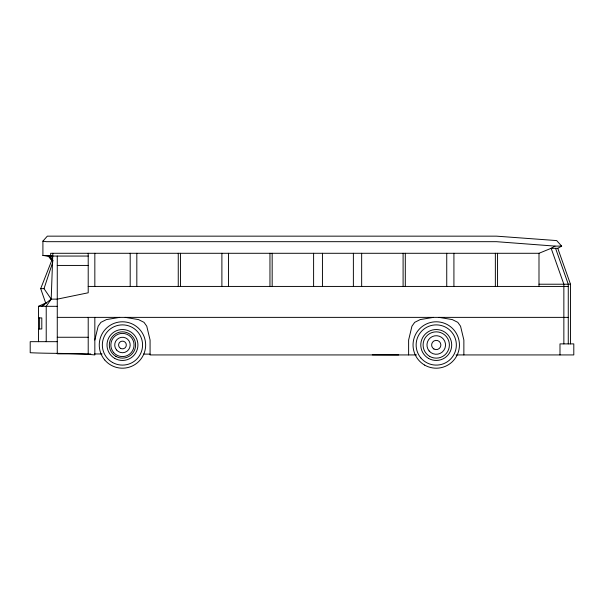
<?xml version="1.0" encoding="UTF-8"?>
<svg xmlns="http://www.w3.org/2000/svg" width="604" height="604" viewBox="0 0 604 604"><rect width="100%" height="100%" fill="white"/><g stroke="black" fill="none" stroke-linecap="round" stroke-linejoin="round"><path stroke-width="0.91" d="M52.85 253.287L51.189 299.139L46.221 306.319L46.221 341.675M44.009 255.492L49.536 256.051L52.85 260.467L52.593 262.68L44.009 288.644L51.189 299.139L57.267 299.139L88.207 292.781L88.207 253.287M94.836 340.022L98.15 326.205L100.913 322.34L106.44 319.576L119.698 317.372M46.772 303.004L45.67 303.004L40.694 288.644L51.748 260.467L48.433 256.051L42.907 255.492L42.907 241.132L47.323 236.156L496.458 236.156L556.677 240.581L561.644 246.107L557.779 248.312L551.15 248.312L538.995 253.287L50.638 253.287L50.638 255.492L51.748 256.051L52.186 257.817M49.536 301.124L51.189 299.139L41.804 306.319L44.749 304.597M561.644 246.107L555.016 246.107L551.15 248.312L563.857 284.22L563.857 343.887M38.49 341.675L38.49 306.319L45.67 303.004M433.483 317.372L420.225 319.576L414.699 322.34L411.936 326.205L408.621 340.022L408.621 354.933M42.907 241.132L46.221 241.683L496.458 241.683L555.016 246.107M42.907 255.492L50.638 255.492L52.85 256.051M88.207 256.051L48.433 256.051L52.299 260.467L49.536 256.051M51.748 260.467L52.85 260.467M57.267 265.435L88.207 265.435M538.995 284.22L570.486 284.22L570.486 343.887M88.207 286.432L568.273 286.432M40.694 288.644L44.009 288.644M38.49 306.319L57.267 306.319M57.267 317.372L568.273 317.372M38.49 317.923L41.804 317.923L41.804 328.969L38.49 328.969M57.267 337.258L88.207 337.258M57.267 341.675L30.2 341.675L30.2 352.721C51.718 353.755 73.446 352.872 94.836 354.933L94.836 317.372M416.549 354.933L150.079 354.933L150.079 340.022L146.764 326.205L144.001 322.34L138.475 319.576L125.217 317.372M456.058 354.933L573.8 354.933L573.8 343.887L559.991 343.887L559.991 354.933M57.825 353.831L90.781 353.936M94.541 353.952L102.076 353.974M143.503 354.11L150.094 354.125M372.313 354.85L398.678 354.933M46.221 255.492L51.748 256.051M439.002 317.372L452.26 319.576L457.787 322.34L460.55 326.205L463.864 340.022L463.864 354.933M557.779 248.312L570.486 284.22M555.567 248.312L568.273 284.22L568.273 343.887M538.995 253.287L538.995 286.432M497.56 253.287L497.56 286.432M495.356 253.287L495.356 286.432M453.921 253.287L453.921 286.432M446.741 253.287L446.741 286.432M405.307 253.287L405.307 286.432M403.094 253.287L403.094 286.432M361.66 253.287L361.66 286.432M353.378 253.287L353.378 286.432M322.438 253.287L322.438 286.432M313.604 253.287L313.604 286.432M272.17 253.287L272.17 286.432M269.958 253.287L269.958 286.432M228.523 253.287L228.523 286.432M221.894 253.287L221.894 286.432M180.46 253.287L180.46 286.432M178.255 253.287L178.255 286.432M136.821 253.287L136.821 286.432M130.192 253.287L130.192 286.432M94.836 253.287L94.836 286.432M88.207 317.372L88.207 353.831M57.267 256.051L57.267 353.831M39.592 317.923L39.592 328.969M420.837 357.915A20.106 20.106 0 0 0 455.137 351.868A20.106 20.106 0 0 0 432.751 325.186A20.106 20.106 0 0 0 420.837 357.915M424.642 365.088A23.201 23.201 0 0 0 459.448 344.99A23.201 23.201 0 0 0 424.642 324.899A23.201 23.201 0 0 0 424.642 365.088M429.671 356.375A13.145 13.145 0 0 0 449.391 344.99A13.145 13.145 0 0 0 429.671 333.604A13.145 13.145 0 0 0 429.671 356.375M429.134 350.954A9.279 9.279 0 0 0 444.967 348.168A9.279 9.279 0 0 0 434.631 335.847A9.279 9.279 0 0 0 429.134 350.954M433.921 349.006A4.643 4.643 0 0 0 440.882 344.99A4.643 4.643 0 0 0 433.921 340.973A4.643 4.643 0 0 0 433.921 349.006M428.508 358.383A15.47 15.47 0 0 0 451.709 344.99A15.47 15.47 0 0 0 428.508 331.596A15.47 15.47 0 0 0 428.508 358.383M115.885 356.375A13.145 13.145 0 0 0 135.606 344.99A13.145 13.145 0 0 0 115.885 333.604A13.145 13.145 0 0 0 115.885 356.375M113.567 352.449A11.604 11.604 0 0 0 133.356 348.961A11.604 11.604 0 0 0 120.445 333.567A11.604 11.604 0 0 0 113.567 352.449M112.404 362.408A20.106 20.106 0 0 0 142.567 344.99A20.106 20.106 0 0 0 112.404 327.572A20.106 20.106 0 0 0 112.404 362.408M104.681 359.901A23.201 23.201 0 0 0 144.258 352.925A23.201 23.201 0 0 0 118.429 322.143A23.201 23.201 0 0 0 104.681 359.901M114.722 358.383A15.47 15.47 0 0 0 137.923 344.99A15.47 15.47 0 0 0 114.722 331.596A15.47 15.47 0 0 0 114.722 358.383M116.534 349.965A7.731 7.731 0 0 0 129.724 347.632A7.731 7.731 0 0 0 121.117 337.372A7.731 7.731 0 0 0 116.534 349.965M120.521 348.342A3.866 3.866 0 0 0 126.327 344.99A3.866 3.866 0 0 0 120.521 341.645A3.866 3.866 0 0 0 120.521 348.342"/></g></svg>
